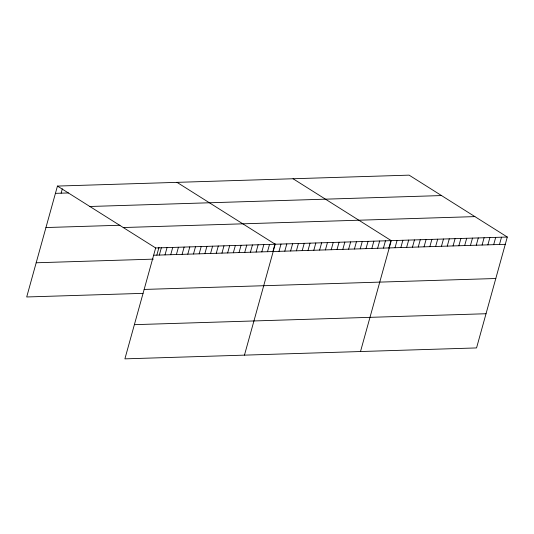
<?xml version="1.0" encoding="UTF-8"?>
<svg xmlns="http://www.w3.org/2000/svg" width="534" height="534" viewBox="0 0 534 534"><rect width="100%" height="100%" fill="white"/><g stroke="black" fill="none" stroke-linecap="round" stroke-linejoin="round"><path stroke-width="0.8" d="M507.3 237.029L155.654 247.956L124.896 358.855L476.548 347.928L507.3 237.029L409.104 175.145L57.452 186.072L26.7 296.971L143.005 293.353M61.13 193.174L62.338 188.809M156.829 255.145L158.998 247.315M159.326 255.065L161.348 247.783M165.019 254.885L167.042 247.602M170.713 254.711L172.736 247.429M176.407 254.531L178.429 247.249M182.101 254.358L184.123 247.075M187.794 254.177L189.81 246.895M193.488 254.004L195.504 246.721M199.182 253.824L201.198 246.541M204.876 253.65L206.892 246.368M210.57 253.47L212.585 246.187M216.263 253.296L218.279 246.014M221.957 253.116L223.973 245.834M227.644 252.942L229.667 245.66M233.338 252.762L235.361 245.48M239.032 252.589L241.054 245.306M244.726 252.408L246.748 245.126M250.419 252.235L252.442 244.952M256.113 252.055L258.136 244.772M261.807 251.881L263.829 244.599M267.501 251.701L269.523 244.418M272.874 251.541L275.043 243.711M244.459 355.143L275.21 244.245L177.014 182.354M278.995 251.347L281.017 244.065M284.796 251.167L286.818 243.884M290.603 250.987L292.619 243.704M296.403 250.806L298.419 243.524M302.204 250.626L304.226 243.344M308.005 250.446L310.027 243.164M313.812 250.266L315.828 242.983M319.612 250.086L321.628 242.803M325.413 249.905L327.435 242.623M331.214 249.725L333.236 242.443M337.021 249.545L339.037 242.262M342.821 249.365L344.837 242.082M348.622 249.184L350.644 241.902M354.422 249.004L356.445 241.722M360.23 248.824L362.246 241.542M366.03 248.644L368.046 241.361M371.831 248.464L373.853 241.181M377.631 248.283L379.654 241.001M383.432 248.103L385.455 240.821M388.912 247.936L390.868 240.887M360.503 351.539L391.255 240.64L293.059 178.75M395.04 247.736L397.056 240.46M400.84 247.556L402.863 240.28M406.641 247.376L408.664 240.1M412.448 247.195L414.464 239.92M418.249 247.015L420.265 239.739M424.049 246.835L426.072 239.559M429.85 246.655L431.873 239.372M435.657 246.474L437.673 239.192M441.458 246.294L443.474 239.012M447.258 246.114L449.281 238.832M453.059 245.934L455.081 238.651M458.866 245.753L460.882 238.471M464.667 245.573L466.683 238.291M470.467 245.393L472.49 238.111M476.268 245.213L478.29 237.93M482.075 245.033L484.091 237.75M487.876 244.852L489.892 237.57M493.676 244.672L495.699 237.39M499.477 244.492L501.499 237.209M55.436 193.355L68.445 192.948M89.859 206.491L441.505 195.564M45.951 227.544L119.963 225.248M123.247 227.537L474.893 216.61M153.632 255.239L505.277 244.312M36.185 262.775L153.305 259.137M144.153 289.435L495.799 278.508M134.381 324.665L486.027 313.738M57.452 186.072L155.654 247.956"/></g></svg>
